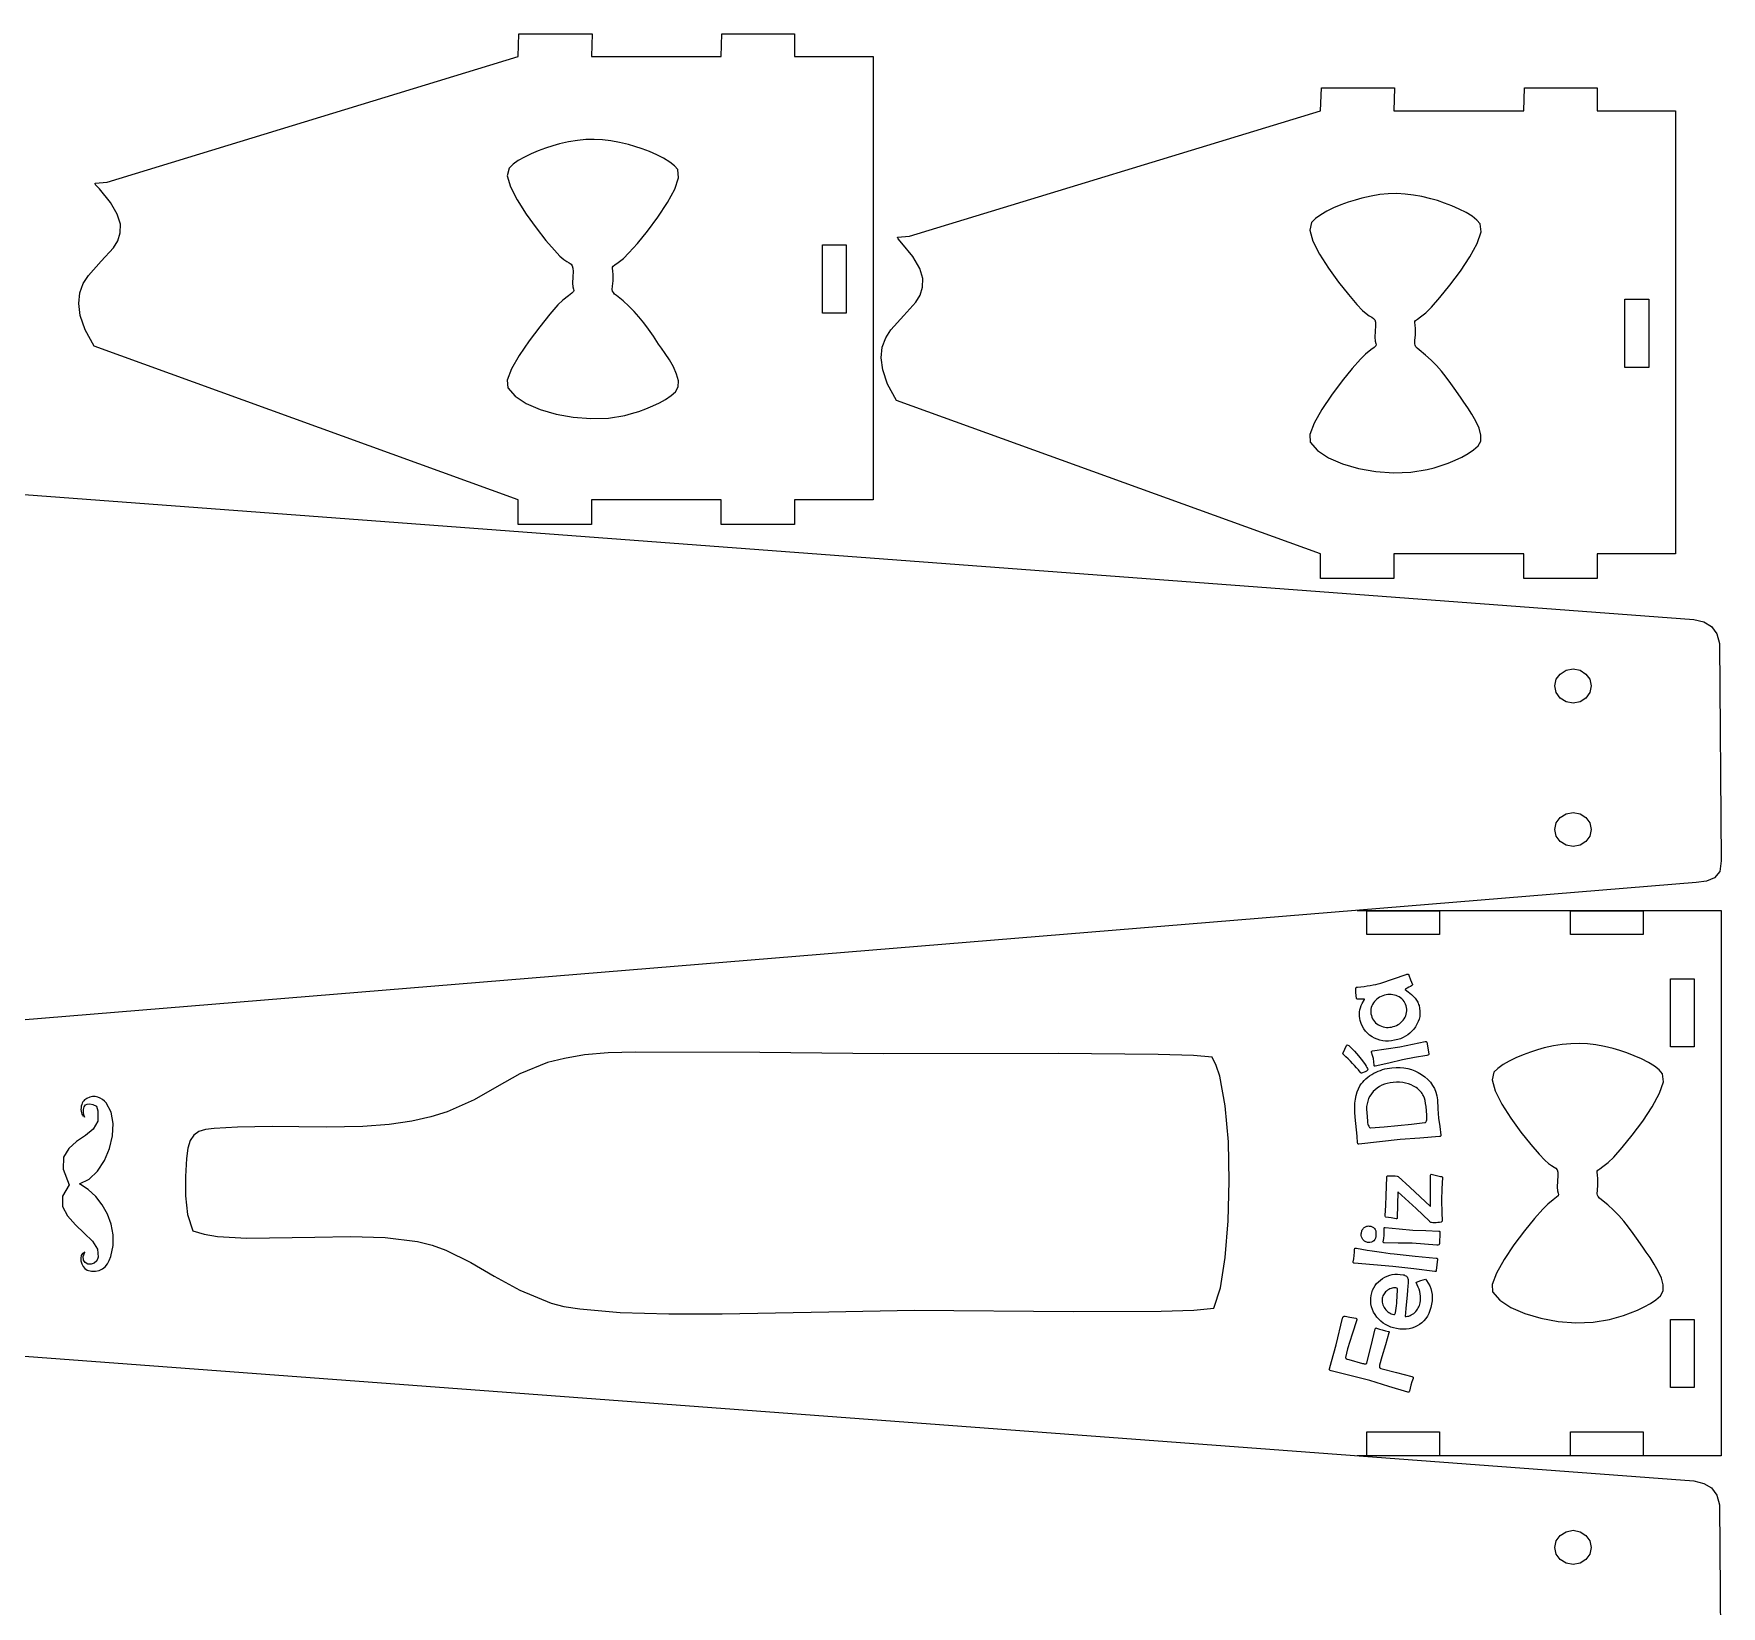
# Model space of a CAD drawing. Extents: x -1652 to 1470, y -458 to 1785.
# Drawn here: x -456.9 to -209.8, y 832.9 to 1063 of the extents above; entities that cross this region are included whole.
import ezdxf

# ---------------------------------------------------------------- set-up
doc = ezdxf.new("R2010")
doc.units = 0
doc.layers.add('LAYER_1', color=7, linetype='CONTINUOUS')

msp = doc.modelspace()

# ---------------------------------------------------------------- linework, layer by layer
at = {"layer": 'LAYER_1', "color": 240}
for points in [[(-448.0496, 1017.2714), (-449.3496, 1019.6714), (-450.0746, 1021.7464), (-450.2996, 1023.5214), (-450.1246, 1025.0714), (-449.6246, 1026.4214), (-448.8746, 1027.5964), (-446.9996, 1029.6964), (-445.2246, 1031.6464), (-444.5746, 1032.6964), (-444.2246, 1033.8464), (-444.1996, 1035.1214), (-444.6496, 1036.5964), (-445.6496, 1038.3214), (-447.2496, 1040.2964), (-447.8246, 1040.8964), (-447.8996, 1041.1464), (-446.1496, 1041.2964), (-385.9746, 1059.6714), (-385.8496, 1062.9964), (-375.1246, 1062.9964), (-375.2496, 1059.6714), (-356.2246, 1059.6714), (-356.1246, 1062.9964), (-345.4996, 1062.9964), (-345.4996, 1059.6714), (-333.9996, 1059.6714), (-333.9996, 994.7964), (-345.4996, 994.7964), (-345.4996, 991.1964), (-356.2246, 991.1964), (-356.2246, 994.7964), (-375.2496, 994.7964), (-375.2496, 991.1964), (-385.9746, 991.1964), (-385.9746, 994.7964), (-448.0496, 1017.2714)], [(-330.5746, 1009.3339), (-331.8746, 1011.7339), (-332.5996, 1013.8089), (-332.8246, 1015.5839), (-332.6496, 1017.1339), (-332.1496, 1018.4839), (-331.3996, 1019.6589), (-329.5246, 1021.7589), (-327.7496, 1023.7089), (-327.0996, 1024.7589), (-326.7496, 1025.9089), (-326.7246, 1027.1839), (-327.1746, 1028.6589), (-328.1746, 1030.3839), (-329.7746, 1032.3589), (-330.3496, 1032.9589), (-330.4246, 1033.2089), (-328.6746, 1033.3589), (-268.4996, 1051.7339), (-268.3746, 1055.0589), (-257.6496, 1055.0589), (-257.7746, 1051.7339), (-238.7496, 1051.7339), (-238.6496, 1055.0589), (-228.0246, 1055.0589), (-228.0246, 1051.7339), (-216.5246, 1051.7339), (-216.5246, 986.8589), (-228.0246, 986.8589), (-228.0246, 983.2589), (-238.7496, 983.2589), (-238.7496, 986.8589), (-257.7746, 986.8589), (-257.7746, 983.2589), (-268.4996, 983.2589), (-268.4996, 986.8589), (-330.5746, 1009.3339)], [(-337.9246, 1022.1089), (-341.4246, 1022.1089), (-341.4246, 1032.0839), (-337.9246, 1032.0839), (-337.9246, 1022.1089)], [(-220.4496, 1014.1714), (-223.9496, 1014.1714), (-223.9496, 1024.1464), (-220.4496, 1024.1464), (-220.4496, 1014.1714)], [(-210.1111, 973.7652), (-209.8361, 941.9402), (-210.0611, 940.3652), (-210.8361, 939.4402), (-212.0111, 938.9652), (-213.4861, 938.7902), (-476.5611, 917.1902), (-529.8361, 917.1902), (-529.8361, 996.9152), (-476.5611, 996.9152), (-213.8611, 977.2902), (-212.3861, 976.9152), (-211.2611, 976.2402), (-210.4861, 975.1902), (-210.1111, 973.7652)], [(-228.8611, 967.5402), (-229.0611, 966.5652), (-229.6361, 965.7652), (-230.4861, 965.2402), (-231.5361, 965.0402), (-232.5611, 965.2402), (-233.4111, 965.7652), (-233.9861, 966.5652), (-234.1861, 967.5402), (-233.9861, 968.5152), (-233.4111, 969.2902), (-232.5611, 969.8402), (-231.5361, 970.0402), (-230.4861, 969.8402), (-229.6361, 969.2902), (-229.0611, 968.5152), (-228.8611, 967.5402)], [(-228.8611, 946.5402), (-229.0611, 945.5652), (-229.6361, 944.7902), (-230.4861, 944.2402), (-231.5361, 944.0652), (-232.5611, 944.2402), (-233.4111, 944.7902), (-233.9861, 945.5652), (-234.1861, 946.5402), (-233.9861, 947.5152), (-233.4111, 948.3152), (-232.5611, 948.8402), (-231.5361, 949.0402), (-230.4861, 948.8402), (-229.6361, 948.3152), (-229.0611, 947.5152), (-228.8611, 946.5402)], [(-261.7361, 931.1509), (-261.7361, 934.6509), (-251.0861, 934.6509), (-251.0861, 931.1509), (-261.7361, 931.1509)], [(-231.9111, 931.1509), (-231.9111, 934.6509), (-221.2611, 934.6509), (-221.2611, 931.1509), (-231.9111, 931.1509)], [(-213.7861, 914.7152), (-217.2861, 914.7152), (-217.2861, 924.6652), (-213.7861, 924.6652), (-213.7861, 914.7152)], [(-433.6111, 887.7902), (-431.9111, 887.3152), (-429.9861, 886.9902), (-425.6611, 886.7152), (-415.7111, 886.8652), (-410.5111, 886.9652), (-405.4361, 886.8152), (-400.7111, 886.2152), (-398.5361, 885.6902), (-396.5361, 884.9902), (-392.886, 883.1652), (-389.4861, 881.1402), (-385.736, 879.0902), (-381.1111, 877.2152), (-379.2611, 876.7402), (-376.9111, 876.3652), (-371.0111, 875.8652), (-363.911, 875.6652), (-356.1111, 875.6652), (-340.4611, 875.9652), (-328.0111, 876.1902), (-304.7111, 875.9902), (-291.8361, 876.0402), (-287.0611, 876.1902), (-284.1111, 876.4652), (-283.1611, 879.4652), (-282.4611, 883.8902), (-282.0111, 889.2402), (-281.8611, 895.0652), (-281.9861, 900.8402), (-282.4611, 906.1152), (-283.2361, 910.4152), (-283.7611, 912.0152), (-284.3861, 913.2152), (-287.111, 913.4652), (-292.2861, 913.6152), (-306.8861, 913.7402), (-332.4361, 913.7152), (-350.5861, 913.9152), (-368.7611, 913.9652), (-372.7861, 913.8652), (-376.2361, 913.5402), (-379.1611, 913.0402), (-381.6611, 912.4152), (-385.736, 910.7902), (-389.0861, 908.8902), (-392.4111, 906.9652), (-396.3361, 905.1902), (-398.7361, 904.4652), (-401.5361, 903.8402), (-404.8361, 903.3652), (-408.7111, 903.0902), (-414.0861, 902.9652), (-418.0861, 903.0402), (-421.9861, 903.0902), (-427.0611, 902.9652), (-430.4861, 902.7902), (-431.7361, 902.6402), (-432.7111, 902.3152), (-433.4361, 901.8152), (-433.9861, 901.0152), (-434.3361, 899.8902), (-434.5361, 898.3652), (-434.6861, 895.7402), (-434.6861, 892.9152), (-434.3611, 890.1652), (-433.6111, 887.7902)], [(-213.7861, 864.8902), (-217.2861, 864.8902), (-217.2861, 874.8402), (-213.7861, 874.8402), (-213.7861, 864.8902)], [(-210.1111, 847.6902), (-209.8361, 815.8652), (-210.0611, 814.2902), (-210.8361, 813.3652), (-212.0111, 812.8902), (-213.4861, 812.7152), (-476.5611, 791.1152), (-529.8361, 791.1152), (-529.8361, 870.8402), (-476.5611, 870.8402), (-213.8611, 851.2152), (-212.3861, 850.8402), (-211.2611, 850.1652), (-210.4861, 849.1152), (-210.1111, 847.6902)], [(-261.7361, 854.8652), (-261.7361, 858.3652), (-251.0861, 858.3652), (-251.0861, 854.8652), (-261.7361, 854.8652)], [(-231.9111, 854.8652), (-231.9111, 858.3652), (-221.2611, 858.3652), (-221.2611, 854.8652), (-231.9111, 854.8652)], [(-228.8611, 841.4652), (-229.0611, 840.4902), (-229.6361, 839.6902), (-230.4861, 839.1652), (-231.5361, 838.9652), (-232.5611, 839.1652), (-233.4111, 839.6902), (-233.9861, 840.4902), (-234.1861, 841.4652), (-233.9861, 842.4402), (-233.4111, 843.2152), (-232.5611, 843.7652), (-231.5361, 843.9652), (-230.4861, 843.7652), (-229.6361, 843.2152), (-229.0611, 842.4402), (-228.8611, 841.4652)]]:
    msp.add_lwpolyline(points, close=True, dxfattribs=at)
at = {"layer": 'LAYER_1'}
for points in [[(-387.4977, 1011.1719), (-386.41, 1009.9569), (-384.7911, 1008.8923), (-382.7561, 1008.0044), (-380.4201, 1007.3198), (-377.8983, 1006.8648), (-375.3057, 1006.6658), (-372.7575, 1006.7492), (-370.3689, 1007.1415), (-369.3546, 1007.4115), (-368.3132, 1007.734), (-367.2701, 1008.1061), (-366.2504, 1008.5247), (-365.2796, 1008.9871), (-364.3829, 1009.4902), (-363.5856, 1010.0311), (-362.9131, 1010.6068), (-362.5157, 1011.3187), (-362.4938, 1012.2034), (-362.7608, 1013.1975), (-363.2302, 1014.2375), (-363.8153, 1015.26), (-364.4294, 1016.2016), (-364.9862, 1016.9988), (-365.3988, 1017.5883), (-366.1627, 1018.7151), (-366.881, 1019.7391), (-367.5774, 1020.6771), (-368.2753, 1021.5459), (-368.9983, 1022.3623), (-369.77, 1023.143), (-370.6139, 1023.905), (-371.5536, 1024.6649), (-371.8388, 1024.9084), (-372.0262, 1025.1273), (-372.1331, 1025.3377), (-372.177, 1025.5555), (-372.1448, 1026.0774), (-372.0685, 1026.8209), (-372.054, 1027.7349), (-372.1025, 1028.3102), (-372.1576, 1028.6445), (-372.163, 1028.835), (-372.0623, 1028.9792), (-371.7992, 1029.1746), (-371.3173, 1029.5186), (-370.5603, 1030.1086), (-369.7416, 1030.912), (-368.5004, 1032.3115), (-367.0227, 1034.1263), (-365.4944, 1036.1758), (-364.1017, 1038.2794), (-363.0304, 1040.2563), (-362.4667, 1041.926), (-362.5965, 1043.1077), (-363.0745, 1043.6709), (-363.7816, 1044.2269), (-364.6638, 1044.7645), (-365.6677, 1045.2727), (-366.7394, 1045.7401), (-367.8253, 1046.1559), (-368.8716, 1046.5088), (-369.8247, 1046.7878), (-371.1203, 1047.1007), (-372.3751, 1047.33), (-373.6046, 1047.4745), (-374.824, 1047.5327), (-376.0488, 1047.5035), (-377.2944, 1047.3854), (-378.576, 1047.1772), (-379.9091, 1046.8776), (-380.9021, 1046.6031), (-381.9499, 1046.2672), (-383.0152, 1045.8762), (-384.0605, 1045.4366), (-385.0484, 1044.9549), (-385.9414, 1044.4373), (-386.702, 1043.8903), (-387.293, 1043.3203), (-387.5577, 1042.2095), (-387.107, 1040.6026), (-386.1277, 1038.6763), (-384.8067, 1036.6076), (-383.3309, 1034.5731), (-381.8872, 1032.7498), (-380.6626, 1031.3143), (-379.8438, 1030.4435), (-379.2907, 1029.9708), (-378.8378, 1029.6637), (-378.4808, 1029.4527), (-378.2153, 1029.2685), (-378.037, 1029.0419), (-377.9414, 1028.7033), (-377.9243, 1028.1836), (-377.9812, 1027.4134), (-378.0183, 1026.5161), (-377.9558, 1025.95), (-377.8638, 1025.6172), (-377.8124, 1025.4198), (-377.8717, 1025.26), (-378.1119, 1025.0398), (-378.603, 1024.6612), (-379.4152, 1024.0265), (-380.134, 1023.3046), (-381.3264, 1021.9362), (-382.7972, 1020.1181), (-384.3512, 1018.0472), (-385.7934, 1015.9203), (-386.9286, 1013.9342), (-387.5618, 1012.2858), (-387.4977, 1011.1719)], [(-270.0227, 1003.2344), (-268.935, 1002.0194), (-267.3161, 1000.9548), (-265.2811, 1000.0669), (-262.9451, 999.3823), (-260.4233, 998.9273), (-257.8307, 998.7283), (-255.2825, 998.8117), (-252.8939, 999.204), (-251.8796, 999.474), (-250.8382, 999.7965), (-249.7951, 1000.1686), (-248.7754, 1000.5872), (-247.8046, 1001.0496), (-246.9079, 1001.5527), (-246.1106, 1002.0936), (-245.4381, 1002.6693), (-245.0407, 1003.3812), (-245.0188, 1004.2659), (-245.2858, 1005.26), (-245.7552, 1006.3), (-246.3403, 1007.3225), (-246.9544, 1008.2641), (-247.5112, 1009.0613), (-247.9238, 1009.6508), (-248.6877, 1010.7776), (-249.406, 1011.8016), (-250.1024, 1012.7396), (-250.8003, 1013.6084), (-251.5233, 1014.4248), (-252.295, 1015.2055), (-253.1389, 1015.9675), (-254.0786, 1016.7274), (-254.3638, 1016.9709), (-254.5512, 1017.1898), (-254.6581, 1017.4002), (-254.702, 1017.618), (-254.6698, 1018.1399), (-254.5935, 1018.8834), (-254.579, 1019.7974), (-254.6275, 1020.3727), (-254.6826, 1020.707), (-254.688, 1020.8975), (-254.5873, 1021.0417), (-254.3242, 1021.2371), (-253.8423, 1021.5811), (-253.0853, 1022.1711), (-252.2666, 1022.9745), (-251.0254, 1024.374), (-249.5477, 1026.1888), (-248.0194, 1028.2383), (-246.6267, 1030.3419), (-245.5554, 1032.3188), (-244.9917, 1033.9885), (-245.1215, 1035.1702), (-245.5995, 1035.7334), (-246.3066, 1036.2894), (-247.1888, 1036.827), (-248.1927, 1037.3352), (-249.2644, 1037.8026), (-250.3503, 1038.2184), (-251.3966, 1038.5713), (-252.3497, 1038.8503), (-253.6453, 1039.1632), (-254.9001, 1039.3925), (-256.1296, 1039.537), (-257.349, 1039.5952), (-258.5738, 1039.566), (-259.8194, 1039.4479), (-261.101, 1039.2397), (-262.4341, 1038.9401), (-263.4271, 1038.6656), (-264.4749, 1038.3297), (-265.5402, 1037.9387), (-266.5855, 1037.4991), (-267.5734, 1037.0174), (-268.4664, 1036.4998), (-269.227, 1035.9528), (-269.818, 1035.3828), (-270.0827, 1034.272), (-269.632, 1032.6651), (-268.6527, 1030.7388), (-267.3317, 1028.6701), (-265.8559, 1026.6356), (-264.4122, 1024.8123), (-263.1876, 1023.3768), (-262.3688, 1022.506), (-261.8157, 1022.0333), (-261.3628, 1021.7262), (-261.0058, 1021.5152), (-260.7403, 1021.331), (-260.562, 1021.1044), (-260.4664, 1020.7658), (-260.4493, 1020.2461), (-260.5062, 1019.4759), (-260.5433, 1018.5786), (-260.4808, 1018.0125), (-260.3888, 1017.6797), (-260.3374, 1017.4823), (-260.3967, 1017.3225), (-260.6369, 1017.1023), (-261.128, 1016.7237), (-261.9402, 1016.089), (-262.659, 1015.3671), (-263.8514, 1013.9987), (-265.3222, 1012.1806), (-266.8762, 1010.1097), (-268.3184, 1007.9828), (-269.4536, 1005.9967), (-270.0868, 1004.3483), (-270.0227, 1003.2344)], [(-243.3292, 878.8531), (-242.2415, 877.6381), (-240.6226, 876.5735), (-238.5876, 875.6856), (-236.2516, 875.001), (-233.7298, 874.546), (-231.1372, 874.347), (-228.589, 874.4304), (-226.2004, 874.8227), (-225.1861, 875.0927), (-224.1447, 875.4152), (-223.1016, 875.7873), (-222.0819, 876.2059), (-221.1111, 876.6683), (-220.2144, 877.1714), (-219.4171, 877.7123), (-218.7446, 878.288), (-218.3472, 878.9999), (-218.3253, 879.8846), (-218.5923, 880.8787), (-219.0617, 881.9187), (-219.6468, 882.9412), (-220.2609, 883.8828), (-220.8177, 884.68), (-221.2303, 885.2695), (-221.9942, 886.3963), (-222.7125, 887.4203), (-223.4089, 888.3583), (-224.1068, 889.2271), (-224.8298, 890.0435), (-225.6015, 890.8242), (-226.4454, 891.5862), (-227.3851, 892.3461), (-227.6703, 892.5896), (-227.8577, 892.8085), (-227.9646, 893.0189), (-228.0085, 893.2367), (-227.9763, 893.7586), (-227.9, 894.5021), (-227.8855, 895.4161), (-227.934, 895.9914), (-227.9891, 896.3257), (-227.9945, 896.5162), (-227.8938, 896.6604), (-227.6307, 896.8558), (-227.1488, 897.1998), (-226.3918, 897.7898), (-225.5731, 898.5932), (-224.3319, 899.9927), (-222.8542, 901.8075), (-221.3259, 903.857), (-219.9332, 905.9606), (-218.8619, 907.9375), (-218.2982, 909.6072), (-218.428, 910.7889), (-218.906, 911.3521), (-219.6131, 911.9081), (-220.4953, 912.4457), (-221.4992, 912.9539), (-222.5709, 913.4213), (-223.6568, 913.8371), (-224.7031, 914.19), (-225.6562, 914.469), (-226.9518, 914.7819), (-228.2066, 915.0112), (-229.4361, 915.1557), (-230.6555, 915.2139), (-231.8803, 915.1847), (-233.1259, 915.0666), (-234.4075, 914.8584), (-235.7406, 914.5588), (-236.7336, 914.2843), (-237.7814, 913.9484), (-238.8467, 913.5574), (-239.892, 913.1178), (-240.8799, 912.6361), (-241.7729, 912.1185), (-242.5335, 911.5715), (-243.1245, 911.0015), (-243.3892, 909.8907), (-242.9385, 908.2838), (-241.9592, 906.3575), (-240.6382, 904.2888), (-239.1624, 902.2543), (-237.7187, 900.431), (-236.4941, 898.9955), (-235.6753, 898.1247), (-235.1222, 897.652), (-234.6693, 897.3449), (-234.3123, 897.1339), (-234.0468, 896.9497), (-233.8685, 896.7231), (-233.7729, 896.3845), (-233.7558, 895.8648), (-233.8127, 895.0946), (-233.8498, 894.1973), (-233.7873, 893.6312), (-233.6953, 893.2984), (-233.6439, 893.101), (-233.7032, 892.9412), (-233.9434, 892.721), (-234.4345, 892.3424), (-235.2467, 891.7077), (-235.9655, 890.9858), (-237.1579, 889.6174), (-238.6287, 887.7993), (-240.1827, 885.7284), (-241.6249, 883.6015), (-242.7601, 881.6154), (-243.3933, 879.967), (-243.3292, 878.8531)]]:
    msp.add_lwpolyline(points, close=True, dxfattribs=at)
at = {"layer": 'LAYER_1', "color": 240}
msp.add_lwpolyline([(-263.1361, 934.6652), (-209.8361, 934.6652), (-209.8361, 854.8902), (-263.1361, 854.8902)], dxfattribs=at)
at = {"layer": 'LAYER_1', "color": 250}
for points in [[(-263.2492, 923.4357), (-263.0903, 923.4526), (-262.5965, 923.5069), (-262.1222, 923.5669), (-261.6675, 923.6327), (-261.2323, 923.7044), (-260.8165, 923.7818), (-260.4202, 923.8651), (-260.0433, 923.9543), (-259.6857, 924.0493), (-255.9807, 925.324), (-255.8656, 925.3656), (-255.7557, 925.3849), (-255.6682, 925.3655), (-255.6328, 925.3413), (-255.6028, 925.3074), (-255.5784, 925.2639), (-255.5593, 925.2107), (-255.3083, 924.5274), (-255.0588, 923.8497), (-255.0571, 923.8086), (-255.0743, 923.7647), (-255.1104, 923.7181), (-255.1655, 923.6686), (-255.3322, 923.561), (-255.5745, 923.4418), (-255.8182, 923.3279), (-255.9894, 923.2362), (-256.0879, 923.1661), (-256.1135, 923.1172), (-255.6597, 922.7565), (-255.4034, 922.5663), (-255.1729, 922.3775), (-254.9685, 922.1906), (-254.7903, 922.0062), (-254.665, 921.862), (-254.5502, 921.7151), (-254.4459, 921.5654), (-254.3521, 921.4129), (-254.2689, 921.2577), (-254.1961, 921.0995), (-254.1338, 920.9385), (-254.082, 920.7746), (-253.99, 920.3699), (-253.943, 919.9696), (-253.9411, 919.5738), (-253.9843, 919.1825), (-254.0727, 918.7957), (-254.2062, 918.4134), (-254.3851, 918.0357), (-254.6092, 917.6626), (-254.8562, 917.3258), (-255.1255, 917.0184), (-255.4169, 916.7404), (-255.7305, 916.4917), (-256.0663, 916.2725), (-256.4242, 916.0826), (-256.8044, 915.9222), (-257.2067, 915.7911), (-257.6664, 915.6797), (-258.1156, 915.6071), (-258.5541, 915.5735), (-258.9819, 915.5789), (-259.399, 915.6232), (-259.8052, 915.7064), (-260.2005, 915.8287), (-260.5849, 915.9899), (-260.9635, 916.1965), (-261.3085, 916.4364), (-261.6202, 916.7094), (-261.8984, 917.0155), (-262.1431, 917.3548), (-262.3546, 917.7273), (-262.5327, 918.1329), (-262.6775, 918.5717), (-262.7525, 918.8916), (-262.7967, 919.209), (-262.8101, 919.5241), (-262.7929, 919.8367), (-262.7449, 920.1468), (-262.6664, 920.4543), (-262.5571, 920.7593), (-262.4173, 921.0616), (-262.0561, 921.6453), (-262.0441, 921.7012), (-262.0849, 921.7204), (-262.1932, 921.7261), (-262.3695, 921.7179), (-262.6141, 921.6953), (-262.8596, 921.6802), (-263.0409, 921.6895), (-263.1074, 921.7035), (-263.158, 921.7238), (-263.1924, 921.7506), (-263.2107, 921.7838), (-263.3242, 922.6697), (-263.3358, 922.9927), (-263.3268, 923.228), (-263.3147, 923.3128), (-263.2977, 923.3756), (-263.2758, 923.4166), (-263.2492, 923.4357)], [(-259.1369, 922.2754), (-259.3873, 922.1946), (-259.6229, 922.0974), (-259.8439, 921.9836), (-260.0504, 921.8533), (-260.2422, 921.7064), (-260.4197, 921.5428), (-260.5827, 921.3624), (-260.7313, 921.1653), (-260.8707, 920.9462), (-260.9821, 920.7227), (-261.0656, 920.4948), (-261.1211, 920.2625), (-261.1485, 920.0258), (-261.1479, 919.7846), (-261.1191, 919.539), (-261.0622, 919.2889), (-260.9806, 919.0463), (-260.8773, 918.8212), (-260.7523, 918.6133), (-260.6056, 918.4228), (-260.4372, 918.2494), (-260.2472, 918.0933), (-260.0357, 917.9544), (-259.8025, 917.8326), (-259.567, 917.7359), (-259.329, 917.6617), (-259.0884, 917.6098), (-258.8453, 917.5805), (-258.5996, 917.5736), (-258.3511, 917.5892), (-258.0998, 917.6273), (-257.8457, 917.688), (-257.5993, 917.7682), (-257.3669, 917.8662), (-257.1484, 917.982), (-256.944, 918.1157), (-256.7535, 918.267), (-256.577, 918.4362), (-256.4145, 918.6232), (-256.266, 918.828), (-256.1326, 919.053), (-256.0263, 919.2814), (-255.9472, 919.5133), (-255.8951, 919.7486), (-255.8703, 919.9875), (-255.8727, 920.2298), (-255.9025, 920.4757), (-255.9595, 920.7252), (-256.0398, 920.9625), (-256.1421, 921.1826), (-256.2664, 921.3856), (-256.4128, 921.5715), (-256.5812, 921.7403), (-256.7716, 921.8921), (-256.9839, 922.027), (-257.2182, 922.1449), (-257.4499, 922.2371), (-257.6837, 922.3077), (-257.9197, 922.3565), (-258.1581, 922.3837), (-258.3988, 922.3891), (-258.6422, 922.3729), (-258.8882, 922.335), (-259.1369, 922.2754)], [(-264.6022, 915.026), (-264.4941, 914.9874), (-264.3572, 914.9013), (-264.1917, 914.7677), (-263.9976, 914.5866), (-263.7749, 914.358), (-263.5239, 914.082), (-263.2445, 913.7586), (-262.9369, 913.3878), (-262.3777, 912.6881), (-261.9667, 912.1299), (-261.8167, 911.9037), (-261.7039, 911.7128), (-261.6282, 911.5571), (-261.5897, 911.4366), (-261.5889, 911.3965), (-261.6018, 911.3553), (-261.6283, 911.3128), (-261.6683, 911.2691), (-261.789, 911.1781), (-261.9636, 911.0824), (-262.5104, 910.8858), (-262.5552, 910.8879), (-262.6023, 910.9108), (-262.6523, 910.9542), (-262.7056, 911.0177), (-262.9568, 911.3388), (-263.2226, 911.6603), (-263.5031, 911.9822), (-263.7984, 912.3046), (-264.1086, 912.6275), (-264.4337, 912.951), (-264.7739, 913.2751), (-265.1292, 913.5999), (-265.23, 913.7137), (-265.1756, 913.8394), (-264.6951, 914.9111), (-264.6022, 915.026)], [(-260.9038, 914.1235), (-258.8995, 914.4295), (-256.8866, 914.7372), (-255.0225, 915.1252), (-253.1671, 915.5114), (-253.0864, 915.5169), (-253.0241, 915.4986), (-252.9805, 915.4568), (-252.9561, 915.3917), (-252.6328, 913.7211), (-252.6301, 913.6779), (-252.6394, 913.638), (-252.6608, 913.6016), (-252.6942, 913.5687), (-252.7971, 913.5133), (-252.9483, 913.4722), (-254.7303, 913.1608), (-256.5204, 912.8446), (-258.5053, 912.3607), (-260.4873, 911.8772), (-260.5529, 911.8759), (-260.605, 911.9002), (-260.6434, 911.9505), (-260.6678, 912.0271), (-260.7155, 912.5087), (-260.7679, 912.9985), (-260.902, 913.4724), (-261.0391, 913.9459), (-261.041, 914.0114), (-261.019, 914.063), (-260.9731, 914.1005), (-260.9038, 914.1235)], [(-258.0459, 911.6637), (-257.4446, 911.6989), (-256.8599, 911.6887), (-256.2917, 911.6332), (-255.7401, 911.5324), (-255.2049, 911.3861), (-254.686, 911.1944), (-254.1834, 910.9573), (-253.697, 910.6747), (-253.207, 910.3277), (-252.7748, 909.9482), (-252.4004, 909.5361), (-252.0838, 909.0916), (-251.825, 908.6147), (-251.6241, 908.1055), (-251.4812, 907.564), (-251.3963, 906.9904), (-251.3032, 905.6307), (-251.2068, 904.2682), (-251.0579, 903.0453), (-250.9058, 901.8196), (-250.9102, 901.7234), (-250.9441, 901.6521), (-251.0078, 901.6054), (-251.1016, 901.583), (-253.9632, 901.3833), (-256.8337, 901.1827), (-259.8535, 900.8245), (-262.8764, 900.4661), (-262.9572, 900.4725), (-263.0176, 900.5091), (-263.0579, 900.5762), (-263.0784, 900.6741), (-263.1605, 901.6344), (-263.2426, 902.5947), (-263.3372, 903.4971), (-263.4335, 904.4174), (-263.4849, 905.148), (-263.4962, 905.834), (-263.4673, 906.4753), (-263.3984, 907.0719), (-263.2894, 907.6239), (-263.1403, 908.1312), (-262.9511, 908.5939), (-262.7218, 909.0119), (-262.5341, 909.2898), (-262.3273, 909.5542), (-262.1012, 909.8052), (-261.8559, 910.0428), (-261.5914, 910.267), (-261.3078, 910.4781), (-261.0049, 910.6759), (-260.6829, 910.8607), (-260.3722, 911.0194), (-260.056, 911.1616), (-259.7344, 911.2871), (-259.4074, 911.3959), (-259.075, 911.488), (-258.7373, 911.5634), (-258.3942, 911.622), (-258.0459, 911.6637)], [(-257.8436, 909.5313), (-258.2999, 909.4712), (-258.7313, 909.3799), (-259.1379, 909.2573), (-259.5197, 909.1034), (-259.8767, 908.9183), (-260.2089, 908.7019), (-260.5162, 908.4542), (-260.7988, 908.1753), (-261.0578, 907.859), (-261.2764, 907.5231), (-261.4548, 907.1677), (-261.5929, 906.7927), (-261.6905, 906.398), (-261.7477, 905.9834), (-261.7645, 905.5491), (-261.7407, 905.0948), (-261.641, 903.8553), (-261.601, 903.6194), (-261.5556, 903.4158), (-261.5049, 903.2445), (-261.4489, 903.1055), (-261.3875, 902.999), (-261.3208, 902.925), (-261.2488, 902.8836), (-261.1715, 902.8749), (-259.1668, 903.0352), (-257.165, 903.1951), (-255.1866, 903.4127), (-253.2111, 903.6299), (-253.1348, 903.6537), (-253.0702, 903.7093), (-253.0172, 903.7967), (-252.976, 903.9159), (-252.9465, 904.0667), (-252.9286, 904.2492), (-252.9224, 904.4632), (-252.9279, 904.7086), (-253.0568, 905.9724), (-253.1144, 906.4436), (-253.1931, 906.8618), (-253.293, 907.2265), (-253.4143, 907.5371), (-253.5037, 907.7101), (-253.6063, 907.8773), (-253.7223, 908.0386), (-253.8516, 908.194), (-253.9944, 908.3434), (-254.1506, 908.4866), (-254.3205, 908.6236), (-254.5039, 908.7544), (-254.8671, 908.9763), (-255.2458, 909.1626), (-255.6399, 909.3132), (-256.0496, 909.4281), (-256.4747, 909.5074), (-256.9154, 909.551), (-257.3717, 909.559), (-257.8436, 909.5313)], [(-447.4403, 883.959), (-447.6621, 883.3964), (-448.0348, 883.0481), (-448.4859, 882.9005), (-448.9431, 882.9398), (-449.3337, 883.1522), (-449.5854, 883.5239), (-449.6257, 884.0412), (-449.3821, 884.6903), (-449.729, 884.4796), (-449.9318, 884.171), (-450.0074, 883.7962), (-449.9727, 883.3871), (-449.8445, 882.9754), (-449.6399, 882.593), (-449.3755, 882.2716), (-449.0684, 882.0431), (-448.4125, 881.8992), (-447.8218, 881.8886), (-447.2954, 882.0009), (-446.8322, 882.2258), (-446.4314, 882.5527), (-446.0921, 882.9715), (-445.8132, 883.4716), (-445.594, 884.0428), (-445.2691, 885.6302), (-445.265, 887.2159), (-445.5494, 888.7637), (-446.0903, 890.2375), (-446.8557, 891.6013), (-447.8134, 892.8188), (-448.9314, 893.8539), (-450.1776, 894.6706), (-448.7707, 895.3496), (-447.5385, 896.5283), (-446.5247, 898.0714), (-445.7731, 899.8432), (-445.3272, 901.7083), (-445.2307, 903.531), (-445.5273, 905.176), (-446.2607, 906.5076), (-446.5155, 906.7725), (-446.8078, 907.0105), (-447.1332, 907.2094), (-447.4876, 907.3568), (-447.8666, 907.4407), (-448.2659, 907.4487), (-448.6814, 907.3686), (-449.1086, 907.1883), (-449.273, 907.0861), (-449.4244, 906.9643), (-449.561, 906.8227), (-449.6807, 906.661), (-449.7818, 906.4788), (-449.8623, 906.2758), (-449.9204, 906.0518), (-449.9541, 905.8064), (-449.9682, 905.5339), (-449.9562, 905.3019), (-449.9105, 905.0884), (-449.8233, 904.8711), (-449.7372, 904.7054), (-449.6814, 904.6202), (-449.6462, 904.5915), (-449.6221, 904.5952), (-449.5995, 904.6071), (-449.5687, 904.6034), (-449.5203, 904.5597), (-449.4445, 904.4521), (-449.5725, 905.0704), (-449.5918, 905.5712), (-449.507, 905.9534), (-449.3224, 906.2158), (-449.0424, 906.3574), (-448.6716, 906.377), (-448.2142, 906.2734), (-447.6748, 906.0456), (-447.4774, 905.3635), (-447.4844, 903.8463), (-448.1912, 902.7006), (-449.322, 901.7636), (-450.6013, 900.8725), (-451.7537, 899.8644), (-452.5034, 898.5766), (-452.5749, 896.8463), (-451.6927, 894.5107), (-452.6748, 892.8612), (-452.6645, 891.3569), (-451.9418, 889.9725), (-450.7865, 888.6826), (-449.4788, 887.4616), (-448.2985, 886.2844), (-447.5257, 885.1253), (-447.4403, 883.959)], [(-252.3105, 896.0719), (-251.6943, 895.9293), (-250.9329, 895.7572), (-250.7989, 895.7313), (-250.7039, 895.6952), (-250.6475, 895.6493), (-250.6296, 895.5937), (-250.6807, 894.7765), (-250.7496, 893.9656), (-250.7961, 892.2942), (-250.7632, 890.4192), (-250.6979, 889.3112), (-250.7091, 889.2282), (-250.7394, 889.1621), (-250.7896, 889.1125), (-250.86, 889.0792), (-251.0791, 889.0304), (-251.3153, 888.9967), (-251.569, 888.9783), (-251.8408, 888.9757), (-252.0607, 888.9889), (-252.2747, 889.0018), (-252.3397, 889.0148), (-252.4099, 889.0512), (-252.4852, 889.1112), (-252.5656, 889.1948), (-254.5114, 891.0853), (-257.1846, 893.528), (-257.2571, 889.7002), (-257.2695, 889.6396), (-257.3041, 889.5965), (-257.3612, 889.5711), (-257.4411, 889.5637), (-258.1827, 889.6849), (-258.9183, 889.8059), (-258.9631, 889.8219), (-258.9949, 889.868), (-259.0132, 889.9446), (-259.0178, 890.0519), (-258.9515, 891.5085), (-258.8854, 892.9622), (-258.8045, 895.6562), (-258.7815, 895.7513), (-258.7431, 895.8184), (-258.689, 895.8579), (-258.619, 895.87), (-258.0347, 895.8522), (-257.5938, 895.8238), (-257.2964, 895.7847), (-257.1429, 895.7349), (-255.4493, 894.1944), (-252.4055, 891.3667), (-252.3916, 895.8741), (-252.3849, 895.9616), (-252.3691, 896.0235), (-252.3442, 896.0602), (-252.3105, 896.0719)], [(-261.3804, 888.5043), (-261.1309, 888.4714), (-260.9169, 888.4031), (-260.7384, 888.2994), (-260.5955, 888.1603), (-260.4881, 887.9857), (-260.4162, 887.7758), (-260.3799, 887.5305), (-260.3791, 887.2497), (-260.4119, 886.9666), (-260.4761, 886.7233), (-260.5714, 886.5198), (-260.6981, 886.356), (-260.8559, 886.232), (-261.0451, 886.1478), (-261.2655, 886.1033), (-261.5171, 886.0986), (-261.6334, 886.1111), (-261.7441, 886.135), (-261.8489, 886.1703), (-261.948, 886.217), (-262.0413, 886.2751), (-262.1287, 886.3446), (-262.2103, 886.4255), (-262.2859, 886.5178), (-262.3507, 886.6109), (-262.4059, 886.7079), (-262.4514, 886.8088), (-262.4873, 886.9136), (-262.5303, 887.1351), (-262.5353, 887.3723), (-262.5238, 887.4914), (-262.503, 887.6061), (-262.473, 887.7161), (-262.4338, 887.8216), (-262.3853, 887.9223), (-262.3276, 888.0182), (-262.2607, 888.1093), (-262.1846, 888.1955), (-262.1004, 888.2735), (-262.0115, 888.3403), (-261.918, 888.3959), (-261.8198, 888.4403), (-261.7169, 888.4733), (-261.6094, 888.495), (-261.4972, 888.5054), (-261.3804, 888.5043)], [(-259.0263, 888.299), (-257.0082, 888.1038), (-254.9814, 887.9081), (-253.079, 887.8268), (-251.1857, 887.7459), (-251.1061, 887.7314), (-251.0502, 887.6984), (-251.0182, 887.6472), (-251.0104, 887.5781), (-251.107, 885.8792), (-251.115, 885.8366), (-251.1338, 885.8003), (-251.1635, 885.7703), (-251.2039, 885.7466), (-251.3173, 885.7182), (-251.4739, 885.7154), (-253.2778, 885.8507), (-255.0908, 885.9835), (-257.1338, 886.0014), (-259.1738, 886.0191), (-259.2377, 886.0339), (-259.2823, 886.0703), (-259.3071, 886.1285), (-259.312, 886.2087), (-259.24, 886.6873), (-259.1707, 887.1749), (-259.1843, 887.6673), (-259.2011, 888.16), (-259.1869, 888.2239), (-259.1528, 888.2686), (-259.0991, 888.2937), (-259.0263, 888.299)], [(-263.3467, 885.2676), (-263.2354, 885.2459), (-262.4499, 885.112), (-261.6919, 884.9872), (-260.9616, 884.8714), (-260.2588, 884.7647), (-259.5837, 884.6669), (-258.9361, 884.5783), (-258.3162, 884.4987), (-257.7238, 884.4281), (-254.6341, 884.1113), (-251.5507, 883.7922), (-251.4646, 883.7739), (-251.4056, 883.7416), (-251.3736, 883.695), (-251.3682, 883.6337), (-251.5571, 881.9785), (-251.5771, 881.9118), (-251.6196, 881.867), (-251.6848, 881.8445), (-251.773, 881.8445), (-254.8507, 882.2138), (-257.9343, 882.5838), (-260.7552, 882.816), (-263.5643, 883.0469), (-263.6389, 883.0667), (-263.6897, 883.1065), (-263.7161, 883.1665), (-263.7181, 883.2471), (-263.6382, 883.711), (-263.5583, 884.175), (-263.5299, 884.6598), (-263.5025, 885.1357), (-263.486, 885.2023), (-263.4543, 885.2466), (-263.4078, 885.2685), (-263.3467, 885.2676)], [(-256.4249, 881.3718), (-256.2748, 881.3358), (-256.1408, 881.285), (-256.0229, 881.2196), (-255.921, 881.1394), (-255.8353, 881.0444), (-255.7658, 880.9346), (-255.7125, 880.8099), (-255.6755, 880.6704), (-255.6677, 880.4989), (-255.6784, 880.1833), (-255.7076, 879.7235), (-255.7554, 879.1195), (-255.8218, 878.3712), (-255.9067, 877.4785), (-256.0101, 876.4413), (-256.1322, 875.2597), (-255.9402, 875.2631), (-255.7519, 875.287), (-255.5671, 875.3314), (-255.3859, 875.3963), (-255.2082, 875.4816), (-255.0339, 875.5875), (-254.8632, 875.7138), (-254.6958, 875.8605), (-254.5458, 876.0128), (-254.411, 876.171), (-254.2913, 876.3352), (-254.1867, 876.5054), (-254.0974, 876.6815), (-254.0233, 876.8638), (-253.9644, 877.0521), (-253.9209, 877.2466), (-253.8733, 877.5857), (-253.8542, 877.9227), (-253.8634, 878.2574), (-253.901, 878.5899), (-253.967, 878.9202), (-254.0612, 879.2483), (-254.1837, 879.5741), (-254.3344, 879.8977), (-254.5069, 880.2132), (-254.4728, 880.3007), (-253.8231, 880.5154), (-253.1479, 880.7042), (-252.9767, 880.5309), (-252.7241, 880.1481), (-252.517, 879.7507), (-252.3555, 879.3384), (-252.2395, 878.9114), (-252.1692, 878.4695), (-252.1445, 878.0129), (-252.1656, 877.5413), (-252.2324, 877.0548), (-252.3389, 876.5736), (-252.478, 876.1243), (-252.6496, 875.7069), (-252.8537, 875.3215), (-253.0905, 874.9679), (-253.36, 874.6461), (-253.6621, 874.3561), (-253.997, 874.0979), (-254.3561, 873.8771), (-254.7335, 873.6977), (-255.1291, 873.5596), (-255.5428, 873.4629), (-255.9747, 873.4076), (-256.4247, 873.3938), (-256.8927, 873.4214), (-257.3787, 873.4906), (-257.8105, 873.5873), (-258.2215, 873.7168), (-258.6116, 873.8789), (-258.981, 874.0738), (-259.3297, 874.3013), (-259.6579, 874.5615), (-259.9655, 874.8543), (-260.2526, 875.1797), (-260.5168, 875.5446), (-260.7352, 875.9183), (-260.9079, 876.3009), (-261.0349, 876.6925), (-261.116, 877.0933), (-261.1515, 877.5032), (-261.1413, 877.9226), (-261.0854, 878.3513), (-260.9952, 878.7424), (-260.8711, 879.1101), (-260.713, 879.4544), (-260.521, 879.7753), (-260.2951, 880.0729), (-260.0354, 880.3473), (-259.7418, 880.5984), (-259.4144, 880.8264), (-259.0742, 881.0197), (-258.7243, 881.1773), (-258.3649, 881.299), (-257.9959, 881.3851), (-257.6174, 881.4354), (-257.2293, 881.4499), (-256.8318, 881.4287), (-256.4249, 881.3718)], [(-257.3159, 879.4294), (-257.4928, 879.4525), (-257.668, 879.457), (-257.8413, 879.4432), (-258.0128, 879.4108), (-258.1824, 879.36), (-258.3501, 879.2906), (-258.5158, 879.2028), (-258.6795, 879.0965), (-258.834, 878.9772), (-258.972, 878.8503), (-259.0936, 878.7158), (-259.1989, 878.5737), (-259.2878, 878.424), (-259.3604, 878.2665), (-259.4168, 878.1014), (-259.457, 877.9286), (-259.4825, 877.7321), (-259.4872, 877.5377), (-259.4711, 877.3453), (-259.4343, 877.155), (-259.3767, 876.9665), (-259.2983, 876.7798), (-259.1993, 876.5949), (-259.0795, 876.4117), (-258.9451, 876.2385), (-258.8024, 876.0836), (-258.6512, 875.9471), (-258.4918, 875.8288), (-258.3241, 875.7289), (-258.1481, 875.6474), (-257.9639, 875.5841), (-257.7715, 875.5393), (-257.7285, 875.5365), (-257.6895, 875.5443), (-257.6544, 875.5627), (-257.6233, 875.5918), (-257.5726, 875.6818), (-257.5372, 875.8142), (-257.482, 876.1409), (-257.4318, 876.4845), (-257.3868, 876.8449), (-257.3468, 877.2222), (-257.3118, 877.6164), (-257.2818, 878.0276), (-257.2568, 878.4558), (-257.2366, 878.901), (-257.2339, 879.1249), (-257.246, 879.2878), (-257.2577, 879.3462), (-257.2732, 879.3893), (-257.2926, 879.4171), (-257.3159, 879.4294)], [(-263.3183, 875.0049), (-263.2517, 874.9741), (-263.2109, 874.9265), (-263.1962, 874.8624), (-263.2078, 874.7823), (-263.8897, 872.6564), (-264.5458, 870.5233), (-264.7096, 869.9081), (-264.8588, 869.2795), (-264.8474, 869.2339), (-264.8221, 869.1898), (-264.7828, 869.1475), (-264.7297, 869.1068), (-264.5819, 869.0308), (-264.3794, 868.9622), (-262.3578, 868.3932), (-262.2229, 868.3593), (-262.1039, 868.338), (-262.0006, 868.3293), (-261.9131, 868.3333), (-261.8412, 868.3499), (-261.785, 868.3793), (-261.7445, 868.4213), (-261.7195, 868.4761), (-261.1053, 870.9548), (-260.491, 873.4335), (-260.4607, 873.5083), (-260.4196, 873.5567), (-260.3681, 873.5783), (-260.3064, 873.5731), (-259.8862, 873.4301), (-259.4652, 873.29), (-258.9993, 873.1773), (-258.5363, 873.0656), (-258.4948, 873.0418), (-258.473, 872.9995), (-258.4703, 872.9388), (-258.486, 872.8598), (-259.0125, 871.1105), (-259.545, 869.3505), (-259.8727, 868.1201), (-259.8834, 868.0275), (-259.8839, 867.9448), (-259.874, 867.8719), (-259.8538, 867.8088), (-259.8233, 867.7556), (-259.7825, 867.7122), (-259.7313, 867.6787), (-259.6699, 867.6551), (-257.3985, 867.062), (-255.1299, 866.4699), (-255.0228, 866.4264), (-254.9546, 866.3668), (-254.9351, 866.331), (-254.9252, 866.291), (-254.925, 866.2468), (-254.9344, 866.1985), (-255.1119, 865.7107), (-255.2946, 865.2152), (-255.3914, 864.7727), (-255.4881, 864.3301), (-255.5253, 864.2415), (-255.5778, 864.1859), (-255.646, 864.163), (-255.7302, 864.1727), (-258.5118, 865.0391), (-261.2905, 865.9047), (-266.96, 867.3151), (-267.0688, 867.3458), (-267.1445, 867.3776), (-267.1932, 867.4322), (-267.2151, 867.51), (-267.2104, 867.6113), (-266.8848, 868.6692), (-266.1895, 871.1065), (-265.2731, 875.0206), (-265.2532, 875.0961), (-265.2253, 875.1601), (-265.1894, 875.2126), (-265.1457, 875.2536), (-265.0943, 875.2831), (-265.0351, 875.3012), (-264.9682, 875.3079), (-264.8938, 875.3032), (-264.1912, 875.1425), (-263.3183, 875.0049)]]:
    msp.add_lwpolyline(points, close=True, dxfattribs=at)

doc.saveas('drawing.dxf')
